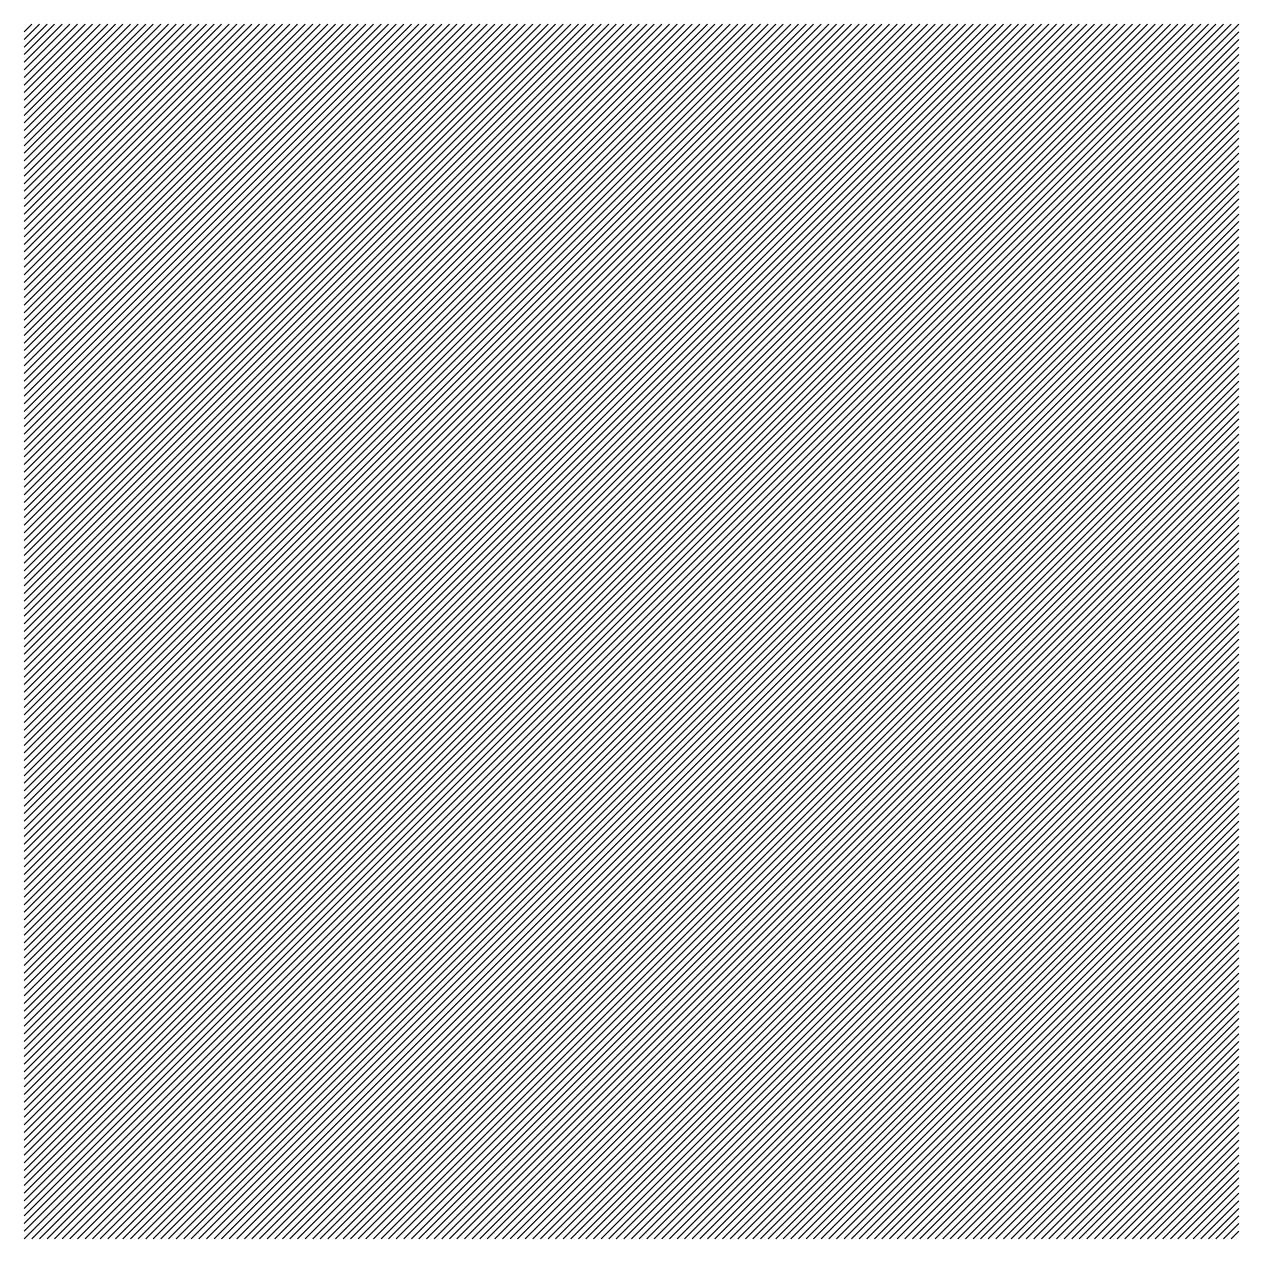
# Model space of a CAD drawing. Header units: metres. Extents: x 1000000 to 1000020, y 500000 to 500020.
import ezdxf

# ---------------------------------------------------------------- set-up
doc = ezdxf.new("R2010")
doc.units = ezdxf.units.M

msp = doc.modelspace()

# ---------------------------------------------------------------- hatches: boundary and pattern name
h = msp.add_hatch()
h.set_pattern_fill('PLAST', color=5)
h.set_pattern_definition([(45, (0, 0), (0, 0.125), [])])
h.paths.add_polyline_path([(1000000, 500000), (1000020, 500000), (1000020, 500020), (1000000, 500020)])

doc.saveas('drawing.dxf')
